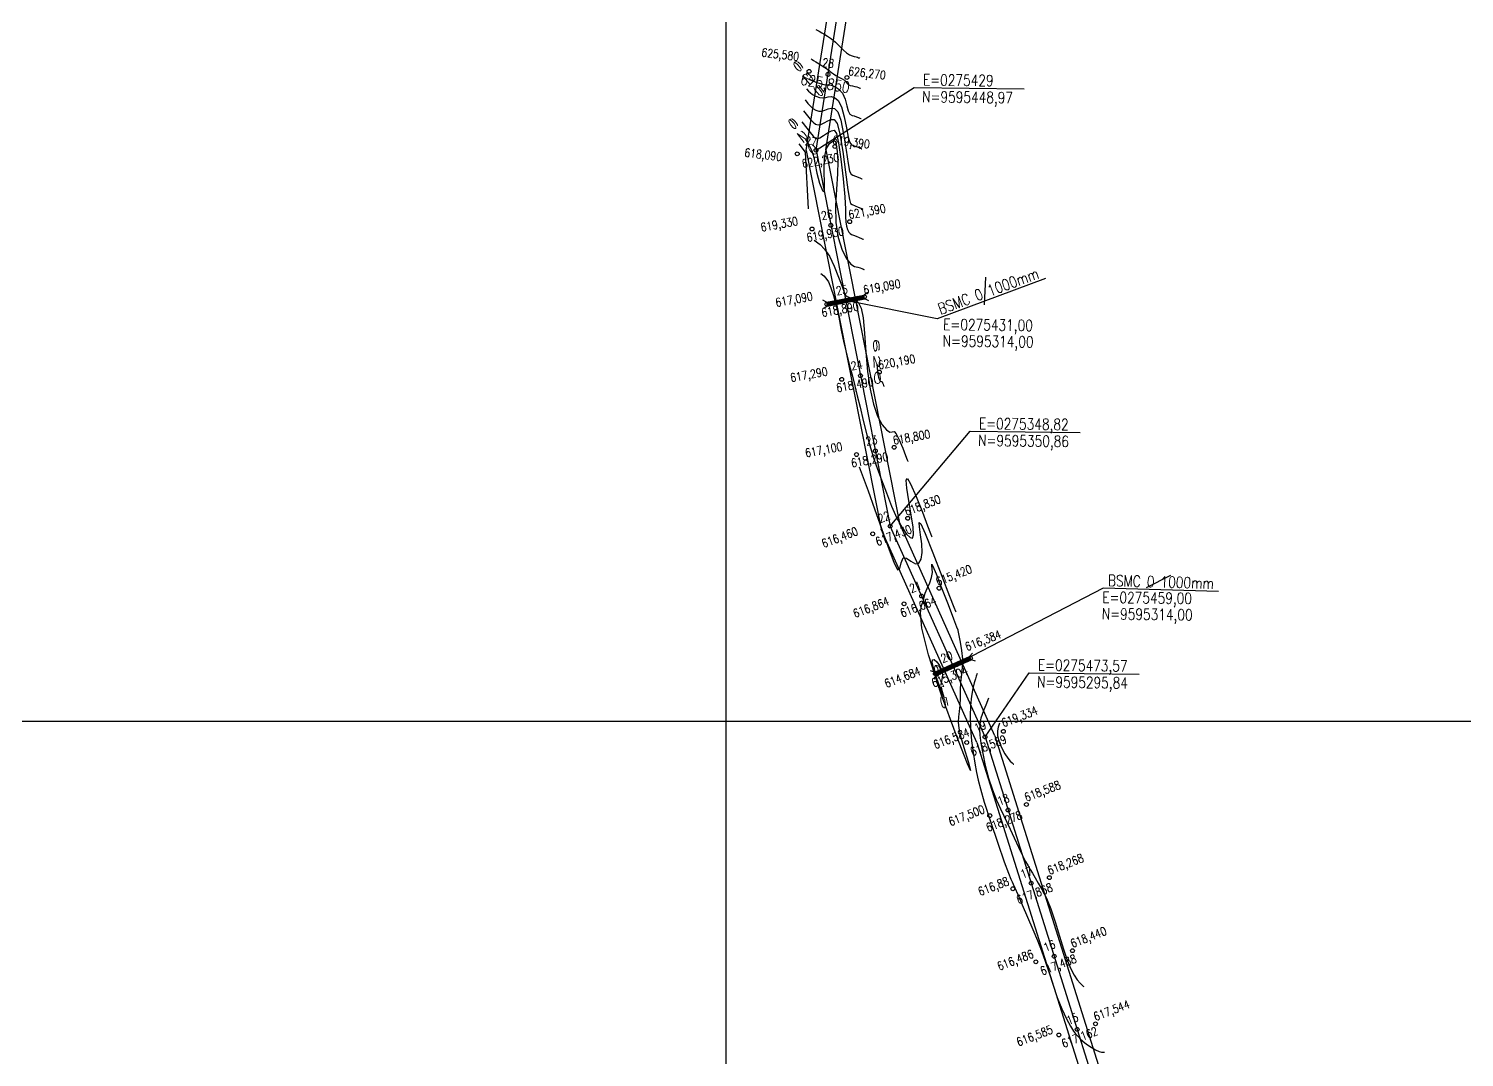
# Model space of a CAD drawing. Header units: millimetres. Extents: x 276147 to 291056, y 9594849 to 9609891.
# Drawn here: x 283503.1 to 283877.7, y 9606405.2 to 9606673.6 of the extents above; entities that cross this region are included whole.
import ezdxf
from ezdxf.enums import TextEntityAlignment as Align

# ---------------------------------------------------------------- set-up
doc = ezdxf.new("R2010")
doc.units = ezdxf.units.MM
doc.header["$LTSCALE"] = 10
doc.linetypes.add('CONTINUO', pattern=[0])
for name, color, linetype in [('Curvas mestras', 30, 'Continuous'), ('Curvas simples', 9, 'Continuous'), ('Curvas texto', 2, 'Continuous'), ('LINHA02', 8, 'Continuous'), ('TEXTO-PAPEL', 7, 'Continuous'), ('TEXTO02', 3, 'Continuous'), ('Top_malha_coord', 8, 'Continuous')]:
    doc.layers.add(name, color=color, linetype=linetype)
doc.styles.add('ROMANS', font='romans.shx', dxfattribs={"width": 0.8, "height": 4})
doc.styles.add('SIMPLEX', font='simplex', dxfattribs={"height": 0.2})

# ---------------------------------------------------------------- blocks, each defined once
blk = doc.blocks.new('Curvas')
at = {"layer": 'Curvas mestras', "linetype": 'CONTINUO'}
for points in [[(275421.606196, 9595467.637677, 625), (275421.898314, 9595467.43132, 625), (275422.490363, 9595467.130221, 625), (275423.441494, 9595466.73992, 625), (275424.544542, 9595466.352556, 625), (275425.525766, 9595466.08192, 625), (275426.200083, 9595465.996672, 625), (275426.737049, 9595465.984953, 625), (275427.394875, 9595465.889771, 625), (275428.347004, 9595465.56392, 625), (275429.427785, 9595464.899309, 625), (275430.386794, 9595463.797629, 625), (275431.041718, 9595462.245768, 625), (275431.482684, 9595460.571395, 625), (275431.867926, 9595459.187372, 625), (275432.324426, 9595458.39471, 625), (275432.854148, 9595458.046995, 625), (275433.427799, 9595457.885962, 625), (275434.008901, 9595457.705202, 625), (275434.532228, 9595457.505735, 625), (275434.925365, 9595457.340442, 625), (275435.139224, 9595457.248552, 625), (275435.218014, 9595457.214698, 625), (275435.22927, 9595457.209862, 625)], [(275420.705653, 9595451.722558, 620), (275421.603915, 9595450.355949, 620), (275422.388581, 9595448.778982, 620), (275422.884913, 9595447.093131, 620), (275423.244623, 9595445.197062, 620), (275423.701038, 9595442.938738, 620), (275424.400283, 9595440.374909, 620), (275425.139673, 9595438.397478, 620), (275425.629319, 9595438.107134, 620), (275425.68861, 9595440.18701, 620), (275425.574043, 9595443.650001, 620), (275425.651393, 9595447.091442, 620), (275426.176295, 9595449.403664, 620), (275426.963825, 9595450.666975, 620), (275427.718923, 9595451.258678, 620), (275428.216696, 9595451.463854, 620), (275428.512935, 9595451.198712, 620), (275428.7336, 9595450.28724, 620), (275428.963059, 9595448.58544, 620), (275429.119316, 9595446.077376, 620), (275429.078781, 9595442.779125, 620), (275428.793779, 9595438.771881, 620), (275428.520273, 9595434.397314, 620), (275428.590141, 9595430.062211, 620), (275429.235153, 9595426.1432, 620), (275430.286658, 9595422.896285, 620), (275431.475902, 9595420.547308, 620), (275432.576806, 9595419.22092, 620), (275433.534011, 9595418.63698, 620), (275434.334833, 9595418.414154, 620), (275434.969489, 9595418.239483, 620), (275435.43979, 9595418.073521, 620), (275435.750446, 9595417.9452, 620), (275435.913989, 9595417.87493, 620), (275435.974241, 9595417.849041, 620), (275435.982849, 9595417.845343, 620)], [(275439.370336, 9595393.119779, 620), (275439.419209, 9595392.172248, 620), (275439.496585, 9595391.209694, 620), (275439.607937, 9595390.386365, 620), (275439.750308, 9595389.726625, 620), (275439.918631, 9595389.222368, 620), (275440.104186, 9595388.865194, 620), (275440.283622, 9595388.645514, 620), (275440.429934, 9595388.553444, 620), (275440.526885, 9595388.562383, 620), (275440.601315, 9595388.578859, 620), (275440.690833, 9595388.492684, 620), (275440.820361, 9595388.233, 620), (275440.96406, 9595387.886255, 620), (275441.083403, 9595387.578228, 620), (275441.149779, 9595387.404594, 620), (275441.174233, 9595387.340624, 620), (275441.177726, 9595387.331486, 620)], [(275456.081508, 9595308.87338, 615), (275456.195714, 9595308.415198, 615), (275456.398616, 9595307.710145, 615), (275456.676366, 9595306.81683, 615), (275456.834031, 9595306.262031, 615), (275456.631407, 9595306.689569, 615), (275455.929142, 9595308.491808, 615), (275454.991312, 9595311.055273, 615), (275454.182845, 9595313.515031, 615), (275453.797665, 9595315.169496, 615), (275453.845661, 9595315.970475, 615), (275454.265718, 9595316.033122, 615), (275454.96416, 9595315.485476, 615), (275455.717072, 9595314.507106, 615), (275456.267982, 9595313.290465, 615), (275456.434618, 9595312.023296, 615), (275456.331525, 9595310.874509, 615), (275456.147451, 9595310.008306, 615), (275456.033698, 9595309.5367, 615), (275455.991789, 9595309.36295, 615), (275455.985802, 9595309.338128, 615)]]:
    blk.add_polyline3d(points, dxfattribs=at)
at = {"layer": 'Curvas simples', "linetype": 'CONTINUO'}
for points in [[(275423.385625, 9595480.482852, 627), (275424.291816, 9595479.980355, 627), (275424.97453, 9595479.594743, 627), (275425.736863, 9595479.151564, 627), (275426.499162, 9595478.686025, 627), (275427.230497, 9595478.19796, 627), (275427.912121, 9595477.678356, 627), (275428.539005, 9595477.117796, 627), (275429.160999, 9595476.505225, 627), (275429.841669, 9595475.829184, 627), (275430.620415, 9595475.098708, 627), (275431.439956, 9595474.404818, 627), (275432.218842, 9595473.859036, 627), (275432.891267, 9595473.538369, 627), (275433.454005, 9595473.381778, 627), (275433.919473, 9595473.293711, 627), (275434.297296, 9595473.198382, 627), (275434.585918, 9595473.099057, 627), (275434.78099, 9595473.018766, 627), (275434.884328, 9595472.974365, 627), (275434.9224, 9595472.958007, 627), (275434.927838, 9595472.95567, 627)], [(275422.166875, 9595472.766055, 626), (275422.454907, 9595472.604746, 626), (275422.796865, 9595472.40191, 626), (275423.402419, 9595472.029851, 626), (275424.306345, 9595471.462768, 626), (275425.311073, 9595470.823931, 626), (275426.160945, 9595470.273881, 626), (275426.672807, 9595469.926418, 626), (275426.953514, 9595469.708393, 626), (275427.182424, 9595469.499919, 626), (275427.512327, 9595469.207259, 626), (275427.989736, 9595468.841273, 626), (275428.634597, 9595468.43897, 626), (275429.435309, 9595468.030206, 626), (275430.254083, 9595467.616205, 626), (275430.921583, 9595467.191038, 626), (275431.326832, 9595466.758103, 626), (275431.592296, 9595466.358117, 626), (275431.8988, 9595466.041123, 626), (275432.379719, 9595465.838948, 626), (275432.978621, 9595465.710529, 626), (275433.591623, 9595465.596586, 626), (275434.128798, 9595465.453791, 626), (275434.556035, 9595465.302646, 626), (275434.853178, 9595465.179604, 626), (275435.011776, 9595465.111459, 626), (275435.070207, 9595465.086352, 626), (275435.078554, 9595465.082766, 626)], [(275421.002749, 9595464.987088, 624), (275421.471114, 9595464.402298, 624), (275421.910318, 9595463.970533, 624), (275422.555326, 9595463.504189, 624), (275423.412065, 9595463.072494, 624), (275424.362677, 9595462.750126, 624), (275425.258362, 9595462.61312, 624), (275425.99783, 9595462.695041, 624), (275426.669833, 9595462.859561, 624), (275427.410633, 9595462.927878, 624), (275428.309984, 9595462.703271, 624), (275429.271597, 9595461.917346, 624), (275430.152675, 9595460.283791, 624), (275430.845692, 9595457.697751, 624), (275431.384208, 9595454.780212, 624), (275431.837052, 9595452.333621, 624), (275432.269134, 9595450.950471, 624), (275432.729675, 9595450.383462, 624), (275433.263974, 9595450.175339, 624), (275433.889003, 9595449.956612, 624), (275434.50842, 9595449.708824, 624), (275434.997552, 9595449.501279, 624), (275435.266672, 9595449.385646, 624), (275435.365821, 9595449.343044, 624), (275435.379986, 9595449.336958, 624)], [(275420.589932, 9595462.114992, 623), (275421.336032, 9595461.166919, 623), (275421.922323, 9595460.509746, 623), (275422.62029, 9595459.878157, 623), (275423.382635, 9595459.405069, 623), (275424.180812, 9595459.147695, 623), (275424.990959, 9595459.144319, 623), (275425.795577, 9595459.39341, 623), (275426.602618, 9595459.73417, 623), (275427.426391, 9595459.965985, 623), (275428.272963, 9595459.842623, 623), (275429.115408, 9595458.935384, 623), (275429.918556, 9595456.769952, 623), (275430.649666, 9595453.149733, 623), (275431.285732, 9595448.98903, 623), (275431.806178, 9595445.479869, 623), (275432.213842, 9595443.506233, 623), (275432.605202, 9595442.719928, 623), (275433.10015, 9595442.464716, 623), (275433.769106, 9595442.208022, 623), (275434.484612, 9595441.911913, 623), (275435.06974, 9595441.662117, 623), (275435.39412, 9595441.52274, 623), (275435.513629, 9595441.47139, 623), (275435.530701, 9595441.464054, 623)], [(275419.764298, 9595456.3708, 621), (275421.065867, 9595454.696161, 621), (275421.946332, 9595453.588173, 621), (275422.750216, 9595452.626092, 621), (275423.323777, 9595452.070218, 621), (275423.817082, 9595451.942834, 621), (275424.456151, 9595452.206718, 621), (275425.391071, 9595452.790148, 621), (275426.468186, 9595453.483388, 621), (275427.457907, 9595454.042198, 621), (275428.193907, 9595454.163503, 621), (275428.762912, 9595453.308882, 621), (275429.314912, 9595450.881076, 621), (275429.949393, 9595446.601257, 621), (275430.563826, 9595441.464319, 621), (275431.005177, 9595436.783589, 621), (275431.174561, 9595433.562151, 621), (275431.189687, 9595431.562138, 621), (275431.222414, 9595430.23544, 621), (275431.403388, 9595429.135862, 621), (275431.698415, 9595428.224857, 621), (275432.032087, 9595427.565792, 621), (275432.356626, 9595427.186914, 621), (275432.734753, 9595426.976001, 621), (275433.256818, 9595426.785707, 621), (275433.96703, 9595426.508051, 621), (275434.725036, 9595426.192489, 621), (275435.344342, 9595425.927837, 621), (275435.687602, 9595425.780347, 621), (275435.814067, 9595425.726009, 621), (275435.832133, 9595425.718246, 621)], [(275420.177115, 9595459.242896, 622), (275421.200949, 9595457.93154, 622), (275421.934327, 9595457.048959, 622), (275422.685253, 9595456.252124, 622), (275423.353206, 9595455.737644, 622), (275423.998947, 9595455.545264, 622), (275424.723555, 9595455.675519, 622), (275425.593324, 9595456.091779, 622), (275426.535402, 9595456.608779, 622), (275427.442149, 9595457.004091, 622), (275428.235942, 9595456.981974, 622), (275428.95922, 9595455.953422, 622), (275429.684436, 9595453.256113, 622), (275430.45364, 9595448.601716, 622), (275431.187255, 9595443.197848, 622), (275431.775304, 9595438.626118, 622), (275432.158549, 9595436.061995, 622), (275432.480729, 9595435.056394, 622), (275432.936325, 9595434.754093, 622), (275433.649209, 9595434.459432, 622), (275434.460805, 9595434.115002, 622), (275435.141927, 9595433.822955, 622), (275435.521568, 9595433.659833, 622), (275435.661436, 9595433.599736, 622), (275435.681417, 9595433.59115, 622)], [(275418.938664, 9595450.626607, 619), (275420.650047, 9595448.419523, 619), (275421.403815, 9595433.612984, 619)], [(275423.004281, 9595425.500406, 619), (275424.533211, 9595424.344857, 619), (275425.684614, 9595423.163842, 619), (275426.969438, 9595421.289306, 619), (275428.238748, 9595418.67452, 619), (275429.3695, 9595415.830289, 619), (275430.245123, 9595413.406801, 619), (275430.802698, 9595411.891261, 619), (275431.19391, 9595411.118948, 619), (275431.624098, 9595410.762155, 619), (275432.247094, 9595410.528862, 619), (275433.010717, 9595410.269785, 619), (275433.81128, 9595409.871322, 619), (275434.557059, 9595409.16306, 619), (275435.204189, 9595407.747326, 619), (275435.720767, 9595405.169633, 619), (275436.102781, 9595401.171825, 619), (275436.457794, 9595396.281053, 619), (275436.92126, 9595391.2208, 619), (275437.599774, 9595386.61447, 619), (275438.484501, 9595382.685158, 619), (275439.537744, 9595379.555885, 619), (275440.699902, 9595377.318847, 619), (275441.823739, 9595375.942957, 619), (275442.740113, 9595375.366309, 619), (275443.347331, 9595375.422291, 619), (275443.813498, 9595375.525483, 619), (275444.374167, 9595374.985761, 619), (275445.185418, 9595373.359316, 619), (275446.085426, 9595371.1876, 619), (275446.832892, 9595369.258376, 619), (275447.248613, 9595368.170881, 619), (275447.401774, 9595367.770225, 619), (275447.423654, 9595367.712988, 619)], [(275424.732406, 9595416.741031, 618), (275425.462935, 9595416.18455, 618), (275426.02611, 9595415.580342, 618), (275426.67788, 9595414.574529, 618), (275427.363623, 9595413.062751, 618), (275428.056335, 9595411.020274, 618), (275428.735915, 9595408.442267, 618), (275429.39113, 9595405.369588, 618), (275430.046203, 9595402.025846, 618), (275430.734223, 9595398.680337, 618), (275431.474125, 9595395.553119, 618), (275432.228229, 9595392.667298, 618), (275432.944701, 9595389.996741, 618), (275433.593971, 9595387.473756, 618), (275434.235521, 9595384.8644, 618), (275434.951098, 9595381.893169, 618), (275435.796841, 9595378.404261, 618), (275436.726467, 9595374.720672, 618), (275437.668085, 9595371.285103, 618), (275438.576987, 9595368.392337, 618), (275439.517205, 9595365.745494, 618), (275440.579951, 9595362.89978, 618), (275441.82546, 9595359.565331, 618), (275443.190051, 9595356.072014, 618), (275444.579064, 9595352.904626, 618), (275445.899701, 9595350.462403, 618), (275447.066613, 9595348.802332, 618), (275447.996311, 9595347.895838, 618), (275448.614472, 9595347.756803, 618), (275448.883423, 9595348.56892, 618), (275448.774651, 9595350.558342, 618), (275448.307098, 9595353.76243, 618), (275447.689512, 9595357.463402, 618), (275447.178092, 9595360.75469, 618), (275447.003314, 9595362.83361, 618), (275447.292756, 9595363.313035, 618), (275448.148273, 9595361.909722, 618), (275449.57737, 9595358.613302, 618), (275451.210154, 9595354.504902, 618), (275452.582381, 9595350.938525, 618), (275453.347448, 9595348.937168, 618), (275453.629314, 9595348.199826, 618), (275453.669581, 9595348.094491, 618)], [(275434.704125, 9595366.291469, 617), (275437.029116, 9595360.051614, 617), (275438.740599, 9595355.391742, 617), (275440.579806, 9595350.262152, 617), (275442.295372, 9595345.361261, 617), (275443.729757, 9595341.490916, 617), (275444.748878, 9595339.478817, 617), (275445.299639, 9595339.771016, 617), (275445.65289, 9595341.286959, 617), (275446.160469, 9595342.564442, 617), (275447.072731, 9595342.536645, 617), (275448.234109, 9595341.718294, 617), (275449.387554, 9595341.019498, 617), (275450.310848, 9595341.173059, 617), (275450.92109, 9595342.202548, 617), (275451.170208, 9595343.954226, 617), (275451.053206, 9595346.223615, 617), (275450.737379, 9595348.60328, 617), (275450.433095, 9595350.635042, 617), (275450.360054, 9595351.819255, 617), (275450.775266, 9595351.490379, 617), (275451.945071, 9595348.941404, 617), (275453.976046, 9595343.899205, 617), (275456.335722, 9595337.826195, 617), (275458.331869, 9595332.618673, 617), (275459.446282, 9595329.703455, 617), (275459.856855, 9595328.629427, 617), (275459.915509, 9595328.475994, 617)], [(275465.55817, 9595312.402243, 617), (275465.275249, 9595311.705699, 617), (275465.038572, 9595311.019692, 617), (275464.732173, 9595309.965013, 617), (275464.374037, 9595308.468272, 617), (275464.031318, 9595306.510125, 617), (275463.783464, 9595304.08474, 617), (275463.696096, 9595301.220615, 617), (275463.779522, 9595298.083578, 617), (275464.030222, 9595294.873787, 617), (275464.430161, 9595291.7826, 617), (275464.903236, 9595288.966165, 617), (275465.358832, 9595286.571826, 617), (275465.768172, 9595284.578904, 617), (275466.349854, 9595282.294631, 617), (275467.384316, 9595278.858213, 617), (275469.025605, 9595273.787772, 617), (275470.922204, 9595268.117097, 617), (275472.596201, 9595263.258895, 617), (275473.685963, 9595260.268923, 617), (275474.294951, 9595258.775153, 617), (275474.642903, 9595258.048609, 617), (275474.941683, 9595257.417766, 617), (275475.371654, 9595256.440893, 617), (275476.105304, 9595254.733707, 617), (275477.247189, 9595252.067076, 617), (275478.630133, 9595248.832465, 617), (275480.019029, 9595245.576487, 617), (275481.231195, 9595242.703889, 617), (275482.29365, 9595240.051939, 617), (275483.285842, 9595237.316039, 617), (275484.279711, 9595234.27627, 617), (275485.317179, 9595231.051442, 617), (275486.43266, 9595227.845046, 617), (275487.632739, 9595224.859034, 617), (275488.812666, 9595222.289194, 617), (275489.839861, 9595220.329775, 617), (275490.615508, 9595219.097942, 617), (275491.175861, 9595218.402529, 617), (275491.59094, 9595217.975285, 617), (275491.945563, 9595217.580218, 617), (275492.383735, 9595217.110367, 617), (275493.06426, 9595216.49103, 617), (275494.081931, 9595215.691398, 617), (275495.275513, 9595214.856251, 617), (275496.419762, 9595214.174264, 617), (275497.330514, 9595213.784226, 617), (275497.987922, 9595213.625386, 617), (275498.413219, 9595213.587104, 617), (275498.635813, 9595213.576632, 617), (275498.717822, 9595213.572774, 617), (275498.729537, 9595213.572223, 617)], [(275468.472407, 9595305.926989, 618), (275467.748362, 9595304.181094, 618), (275467.254617, 9595302.951266, 618), (275466.79593, 9595301.731112, 618), (275466.470321, 9595300.712926, 618), (275466.272231, 9595299.816373, 618), (275466.170208, 9595298.892959, 618), (275466.146615, 9595297.785911, 618), (275466.239083, 9595296.305343, 618), (275466.499058, 9595294.253088, 618), (275466.966935, 9595291.520269, 618), (275467.638895, 9595288.355147, 618), (275468.500068, 9595285.095271, 618), (275469.517978, 9595282.038868, 618), (275470.589747, 9595279.326871, 618), (275471.594893, 9595277.060894, 618), (275472.454999, 9595275.26254, 618), (275473.259916, 9595273.633385, 618), (275474.141556, 9595271.794996, 618), (275475.185168, 9595269.504624, 618), (275476.289324, 9595267.062261, 618), (275477.305933, 9595264.903583, 618), (275478.125248, 9595263.346094, 618), (275478.790925, 9595262.234611, 618), (275479.384964, 9595261.295782, 618), (275479.986374, 9595260.290149, 618), (275480.662196, 9595259.113837, 618), (275481.476475, 9595257.696869, 618), (275482.469793, 9595255.957358, 618), (275483.588873, 9595253.76578, 618), (275484.756974, 9595250.980702, 618), (275485.907096, 9595247.563968, 618), (275487.0112, 9595243.890534, 618), (275488.050989, 9595240.438634, 618), (275489.015166, 9595237.593208, 618), (275489.920425, 9595235.366025, 618), (275490.790461, 9595233.675563, 618), (275491.630049, 9595232.44279, 618), (275492.368282, 9595231.598645, 618), (275492.915332, 9595231.076563, 618), (275493.211955, 9595230.806874, 618), (275493.321237, 9595230.707516, 618), (275493.336848, 9595230.693321, 618)], [(275471.386645, 9595299.451735, 619), (275470.961186, 9595298.355859, 619), (275470.781364, 9595297.408486, 619), (275470.832501, 9595296.132651, 619), (275471.240783, 9595294.563906, 619), (275471.914915, 9595292.911469, 619), (275472.709232, 9595291.427975, 619), (275473.489547, 9595290.313169, 619), (275474.167583, 9595289.555241, 619), (275474.666539, 9595289.089494, 619), (275474.936633, 9595288.849374, 619), (275475.036141, 9595288.760909, 619), (275475.050357, 9595288.748271, 619)]]:
    blk.add_polyline3d(points, dxfattribs=at)
blk.add_polyline3d([(275460.501788, 9595323.662701, 616), (275461.110992, 9595320.61996, 616), (275461.464723, 9595318.419703, 616), (275461.671296, 9595316.127768, 616), (275461.619245, 9595314.048545, 616), (275461.409341, 9595312.110695, 616), (275461.195415, 9595310.148944, 616), (275461.090867, 9595308.056681, 616), (275461.047363, 9595305.961936, 616), (275460.976137, 9595304.0514, 616), (275460.821028, 9595302.452185, 616), (275460.656299, 9595301.053085, 616), (275460.588818, 9595299.683317, 616), (275460.724093, 9595298.13778, 616), (275461.162194, 9595296.074121, 616), (275462.001831, 9595293.115669, 616), (275463.158538, 9595289.395406, 616), (275463.815144, 9595287.084912, 616), (275462.971301, 9595288.865421, 616), (275460.04668, 9595296.370948, 616), (275456.141033, 9595307.046645, 616), (275452.774129, 9595317.290446, 616), (275451.092099, 9595324.269648, 616), (275450.746523, 9595328.228991, 616), (275451.015343, 9595330.182575, 616), (275451.298151, 9595331.044995, 616), (275451.481147, 9595331.332817, 616), (275451.572182, 9595331.463097, 616), (275451.600721, 9595331.788703, 616), (275451.682691, 9595332.405739, 616), (275451.955633, 9595333.346117, 616), (275452.495302, 9595334.60603, 616), (275453.130305, 9595336.038802, 616), (275453.627461, 9595337.462038, 616), (275453.817594, 9595338.717964, 616), (275453.78753, 9595339.747303, 616), (275453.688098, 9595340.515395, 616), (275453.681859, 9595340.896289, 616), (275453.978288, 9595340.398843, 616), (275454.798595, 9595338.44062, 616), (275456.24362, 9595334.759907, 616), (275457.932745, 9595330.377893, 616), (275459.364985, 9595326.636491, 616), (275460.164958, 9595324.543824, 616), (275460.459685, 9595323.772842, 616), (275460.501788, 9595323.662701, 616)], close=True, dxfattribs=at)
at = {"layer": 'Curvas texto', "style": 'SIMPLEX'}
for s, rotation, width, p, p2 in [('625', 310.71544095, 3.299405, (275416.79172, 9595472.082199, 625), (275425.093105, 9595462.436208, 625)), ('620', 307.32269755, 3.299405, (275415.574149, 9595457.216083, 620), (275423.290135, 9595447.095723, 620)), ('620', 272.06772065, 3.299405, (275438.367256, 9595400.115952, 620), (275438.826429, 9595387.397961, 620)), ('615', 281.63630056, 3.563358, (275454.015634, 9595315.186841, 615), (275456.582505, 9595302.722119, 615))]:
    blk.add_text(s, height=1.5, rotation=rotation, dxfattribs=dict(at, width=width)).set_placement(p, p2, align=Align.FIT)

msp = doc.modelspace()

# ---------------------------------------------------------------- hatches: boundary and pattern name
at = {"layer": 'TEXTO-PAPEL', "linetype": 'Continuous'}
h = msp.add_hatch(dxfattribs=at)
h.set_pattern_fill('ANSI31', color=4, angle=-52.3194, style=0)
h.set_pattern_definition([(352.68062313, (282841.89017, 9635516.52727), (0.0159250063, 0.12398142673), [])])
edge = h.paths.add_edge_path()
edge.add_line((283711.49, 9606601.2), (283721.3, 9606603.11))
edge.add_line((283711.29, 9606602.18), (283721.11, 9606604.09))
edge.add_line((283711.29, 9606602.18), (283711.49, 9606601.2))
edge.add_line((283721.11, 9606604.09), (283721.3, 9606603.11))
h = msp.add_hatch(dxfattribs=at)
h.set_pattern_fill('ANSI31', color=4, angle=-39.3241, style=0)
h.set_pattern_definition([(5.6759175, (276390.37404, 9634484.0026), (-0.0123626875, 0.1243871535), [])])
edge = h.paths.add_edge_path()
edge.add_line((283739.92, 9606504.79), (283749.05, 9606508.86))
edge.add_line((283739.51, 9606505.7), (283748.64, 9606509.77))
edge.add_line((283739.51, 9606505.7), (283739.92, 9606504.79))
edge.add_line((283748.64, 9606509.77), (283749.05, 9606508.86))

# ---------------------------------------------------------------- linework, layer by layer
at = {"layer": 'LINHA02'}
for p, q in [((283708.56, 9606641.89), (283734.19, 9606658.22)), ((283734.19, 9606658.22), (283762.9, 9606657.86)), ((283727.91, 9606543.78), (283748.8, 9606568.53)), ((283748.8, 9606568.53), (283777.5, 9606568.17)), ((283783.48, 9606527.55), (283744.32, 9606507.3)), ((283813.61, 9606526.72), (283783.48, 9606527.55)), ((283752.66, 9606488.76), (283764.18, 9606505.51)), ((283764.18, 9606505.51), (283792.88, 9606505.15))]:
    msp.add_line(p, q, dxfattribs=at)
at = {"layer": 'TEXTO-PAPEL', "color": 4, "linetype": 'Continuous'}
for p, q in [((283708.56, 9606641.89), (283739.76, 9606839.44)), ((283708.56, 9606641.89), (283727.91, 9606543.78)), ((283768.41, 9606608.37), (283740.15, 9606597.88)), ((283752.74, 9606608.71), (283752.44, 9606601.54)), ((283711.3, 9606602.18), (283710.29, 9606602.73)), ((283711.29, 9606602.18), (283721.11, 9606604.09)), ((283711.29, 9606602.18), (283711.49, 9606601.2)), ((283711.49, 9606601.2), (283721.3, 9606603.11)), ((283740.15, 9606597.88), (283716.3, 9606602.65)), ((283722.01, 9606604.76), (283721.11, 9606604.09)), ((283722.3, 9606602.57), (283721.3, 9606603.11)), ((283711.49, 9606601.2), (283710.59, 9606600.53)), ((283801.09, 9606530.92), (283794.71, 9606527.65)), ((283739.51, 9606505.7), (283748.64, 9606509.77)), ((283739.92, 9606504.79), (283749.05, 9606508.86)), ((283749.37, 9606510.62), (283748.64, 9606509.77)), ((283748.64, 9606509.77), (283749.05, 9606508.86)), ((283750.15, 9606508.55), (283749.05, 9606508.86)), ((283739.51, 9606505.7), (283738.41, 9606506.01)), ((283739.92, 9606504.79), (283739.19, 9606503.94)), ((283739.51, 9606505.7), (283739.92, 9606504.79))]:
    msp.add_line(p, q, dxfattribs=at)
at = {"layer": 'TEXTO-PAPEL', "color": 7, "linetype": 'Continuous'}
for p, q in [((283752.66, 9606488.76), (283727.91, 9606543.78)), ((283739.71, 9606505.24), (283748.84, 9606509.32)), ((283752.66, 9606488.76), (283818.76, 9606278.92))]:
    msp.add_line(p, q, dxfattribs=at)
for centre in [(283706.74, 9606662.45), (283711.68, 9606661.65), (283716.61, 9606660.85), (283713.47, 9606642.85), (283703.65, 9606640.94), (283708.56, 9606641.89), (283707.52, 9606621.31), (283707.52, 9606621.31), (283712.43, 9606622.27), (283717.34, 9606623.23), (283711.39, 9606601.69), (283716.3, 9606602.65), (283721.21, 9606603.6), (283720.17, 9606583.03), (283725.08, 9606583.98), (283715.26, 9606582.07), (283728.95, 9606564.36), (283719.13, 9606562.45), (283724.04, 9606563.4), (283732.48, 9606545.82), (283723.34, 9606541.75), (283727.91, 9606543.78), (283740.66, 9606527.57), (283731.53, 9606523.5), (283736.1, 9606525.53), (283748.85, 9606509.31), (283739.71, 9606505.24), (283744.28, 9606507.28), (283757.45, 9606490.21), (283747.88, 9606487.3), (283752.66, 9606488.76), (283763.46, 9606471.14), (283763.46, 9606471.14), (283753.89, 9606468.23), (283753.89, 9606468.23), (283758.67, 9606469.68), (283758.67, 9606469.68), (283769.46, 9606452.06), (283769.46, 9606452.06), (283759.9, 9606449.15), (283759.9, 9606449.15), (283764.68, 9606450.61), (283764.68, 9606450.61), (283775.47, 9606432.98), (283765.9, 9606430.08), (283770.69, 9606431.53), (283781.48, 9606413.91), (283771.91, 9606411), (283776.7, 9606412.45)]:
    msp.add_circle(centre, 0.5, dxfattribs=at)
at = {"layer": 'Top_malha_coord'}
for p, q in [((283685.09, 9606072.33), (283685.09, 9608906.81)), ((282470.91, 9606492.92), (284285.09, 9606492.92))]:
    msp.add_line(p, q, dxfattribs=at)
at = {"layer": 'Top_malha_coord', "color": 6}
for p, q in [((283706.02, 9606641.84), (283737.3, 9606839.93)), ((283711.1, 9606641.94), (283742.21, 9606838.95)), ((283706.02, 9606641.84), (283725.51, 9606543.02)), ((283711.1, 9606641.94), (283730.31, 9606544.54)), ((283750.5, 9606487.31), (283725.51, 9606543.02)), ((283755.18, 9606489.09), (283730.31, 9606544.54)), ((283750.5, 9606487.31), (283816.37, 9606278.17)), ((283755.18, 9606489.09), (283821.14, 9606279.67))]:
    msp.add_line(p, q, dxfattribs=at)

# ---------------------------------------------------------------- block references
msp.add_blockref('Curvas', (8285.09, 11192.92), dxfattribs=at)

# ---------------------------------------------------------------- texts
at = {"style": 'ROMANS', "width": 0.8}
for s, height, rotation, p in [('E=0275429', 2.905, 359.2617, (283736.48, 9606661.72)), ('N=9595448,97', 2.9046, 359.2617, (283736.27, 9606657.31)), ('BSMC 0 1000mm', 2.9046, 20.3609, (283740.04, 9606601.64)), ('E=0275431,00', 2.9046, 359.2617, (283741.76, 9606597.88)), ('N=9595314,00', 2.9046, 359.2617, (283741.63, 9606593.58)), ('E=0275348,82', 2.9046, 359.2617, (283751.09, 9606572.03)), ('N=9595350,86', 2.9046, 359.2617, (283750.88, 9606567.63)), ('BSMC 0 1000mm', 2.9046, 358.4236, (283784.78, 9606531.07)), ('E=0275459,00', 2.9046, 359.2617, (283783.28, 9606526.67)), ('N=9595314,00', 2.9046, 359.2617, (283783.15, 9606522.37)), ('E=0275473,57', 2.9046, 359.2617, (283766.47, 9606509.02)), ('N=9595295,84', 2.9046, 359.2617, (283766.26, 9606504.61))]:
    msp.add_text(s, height=height, rotation=rotation, dxfattribs=at).set_placement(p, align=Align.TOP_LEFT)
at = {"layer": 'TEXTO02', "style": 'ROMANS', "width": 0.8}
for s, height, rotation, p in [('625,580', 2.207, 353.1597, (283694.47, 9606668.53)), ('28', 2.207, 353.1597, (283710.37, 9606665.91)), ('625,850', 2.905, 349.9239, (283704.82, 9606661.89)), ('626,270', 2.207, 353.1597, (283717.12, 9606663.69)), ('27', 2.207, 353.1597, (283705.86, 9606645.44)), ('619,390', 2.207, 353.1597, (283712.95, 9606645.69)), ('618,090', 2.207, 353.1597, (283690.03, 9606642.4)), ('622,230', 2.207, 10.4393, (283704.69, 9606639.38)), ('619,330', 2.207, 10.4393, (283693.9, 9606622.78)), ('26', 2.207, 10.4393, (283709.73, 9606625.81)), ('621,390', 2.207, 10.4393, (283716.82, 9606626.07)), ('619,930', 2.207, 10.4393, (283705.91, 9606620.12)), ('25', 2.207, 10.4393, (283713.6, 9606606.19)), ('619,090', 2.207, 10.4393, (283720.69, 9606606.45)), ('617,090', 2.207, 10.4393, (283697.78, 9606603.15)), ('618,890', 2.207, 10.4393, (283709.78, 9606600.5)), ('24', 2.207, 10.4393, (283717.47, 9606586.57)), ('620,190', 2.207, 10.4393, (283724.56, 9606586.83)), ('617,290', 2.207, 10.4393, (283701.65, 9606583.53)), ('618,490', 2.207, 10.4393, (283713.65, 9606580.88)), ('618,800', 2.207, 10.4393, (283728.44, 9606567.2)), ('617,100', 2.207, 10.4393, (283705.52, 9606563.91)), ('23', 2.207, 10.4393, (283721.34, 9606566.95)), ('618,290', 2.207, 10.4393, (283717.52, 9606561.25)), ('618,830', 2.207, 21.117, (283731.34, 9606548.47)), ('22', 2.207, 21.117, (283724.48, 9606546.63)), ('616,460', 2.207, 21.117, (283709.75, 9606540.11)), ('617,430', 2.207, 21.117, (283723.8, 9606540.62)), ('615,420', 2.207, 21.117, (283739.52, 9606530.22)), ('21', 2.207, 21.117, (283732.67, 9606528.38)), ('616,864', 2.207, 21.117, (283717.93, 9606521.86)), ('616,064', 2.207, 21.117, (283730.23, 9606521.97)), ('616,384', 2.207, 21.117, (283747.16, 9606513.21)), ('20', 2.207, 21.117, (283740.85, 9606510.12)), ('614,684', 2.207, 21.117, (283726.12, 9606503.61)), ('615,304', 2.207, 21.117, (283738.41, 9606503.72)), ('619,334', 2.207, 21.117, (283756.66, 9606493.34)), ('616,584', 2.207, 21.117, (283738.9, 9606487.65)), ('19', 2.207, 21.117, (283749.61, 9606492.01)), ('618,589', 2.207, 21.117, (283748.54, 9606485.81)), ('618,588', 2.207, 21.117, (283762.65, 9606473.91)), ('617,500', 2.207, 21.117, (283742.85, 9606467.53)), ('18', 2.207, 21.117, (283755.62, 9606472.93)), ('618,278', 2.207, 21.117, (283752.64, 9606466.03)), ('618,268', 2.207, 21.117, (283768.66, 9606454.84)), ('616,88', 2.207, 21.117, (283750.57, 9606449.31)), ('17', 2.207, 21.117, (283761.63, 9606453.85)), ('617,868', 2.207, 21.117, (283760.56, 9606447.17)), ('618,440', 2.207, 21.117, (283774.67, 9606435.76)), ('616,486', 2.207, 21.117, (283755.58, 9606429.81)), ('16', 2.207, 21.117, (283767.64, 9606434.78)), ('617,488', 2.207, 21.117, (283766.81, 9606428.56)), ('617,544', 2.207, 21.117, (283780.68, 9606416.68)), ('15', 2.207, 21.117, (283773.65, 9606415.7)), ('616,585', 2.207, 21.117, (283760.61, 9606410.06)), ('617,162', 2.207, 21.117, (283772.34, 9606409.65))]:
    msp.add_text(s, height=height, rotation=rotation, dxfattribs=at).set_placement(p, align=Align.TOP_LEFT)

doc.saveas('drawing.dxf')
